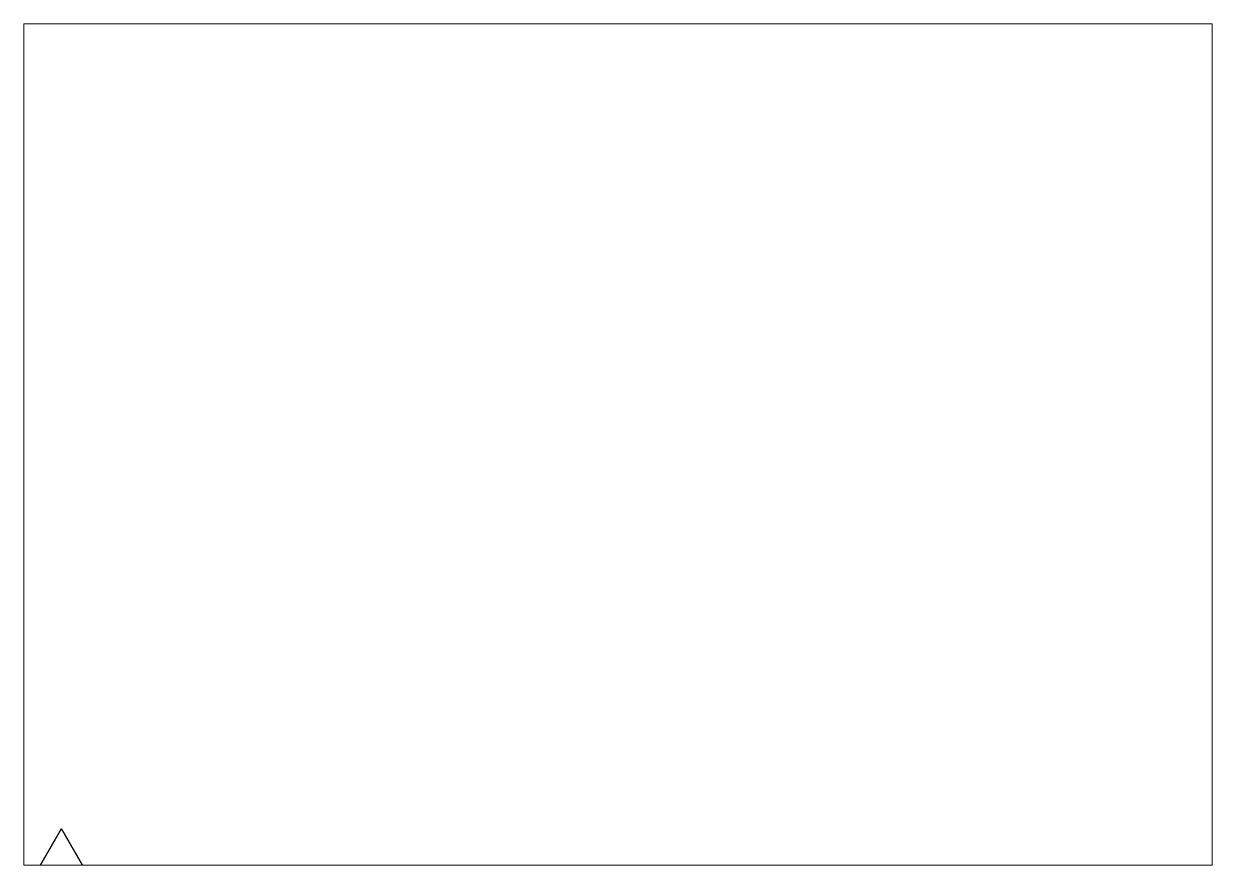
# Paper-space layout '布局1' of a CAD drawing. Extents: x 0 to 422, y 0 to 299.
# The model-space entities are those that its viewports show. They can reach past a viewport. Long polylines and large blocks are cut down to what shows.
import ezdxf

# ---------------------------------------------------------------- set-up
doc = ezdxf.new("R2010")
doc.units = 0
doc.linetypes.add('CONTINUOUS1', pattern=[0])
doc.layers.add('003_THICK', color=7, linetype='CONTINUOUS1')

msp = doc.modelspace()

# ---------------------------------------------------------------- linework, layer by layer
at = {"layer": '003_THICK', "const_width": 0.5}
for points in [[(13.36, 12.99), (5.86, 0)], [(13.36, 12.99), (20.86, 0)], [(5.86, 0), (0, 0)], [(13.36, -12.99), (5.86, 0)], [(13.36, -12.99), (20.86, 0)], [(20.86, 0), (26.72, 0)]]:
    msp.add_lwpolyline(points, dxfattribs=at)

psp = doc.layouts.new('布局1')

# ---------------------------------------------------------------- viewports
at = {"layer": '003_THICK'}
psp.add_viewport(center=(211, 149.5), size=(422, 299), view_center_point=(211, 149.5), view_height=299, dxfattribs=at)

doc.saveas('drawing.dxf')
